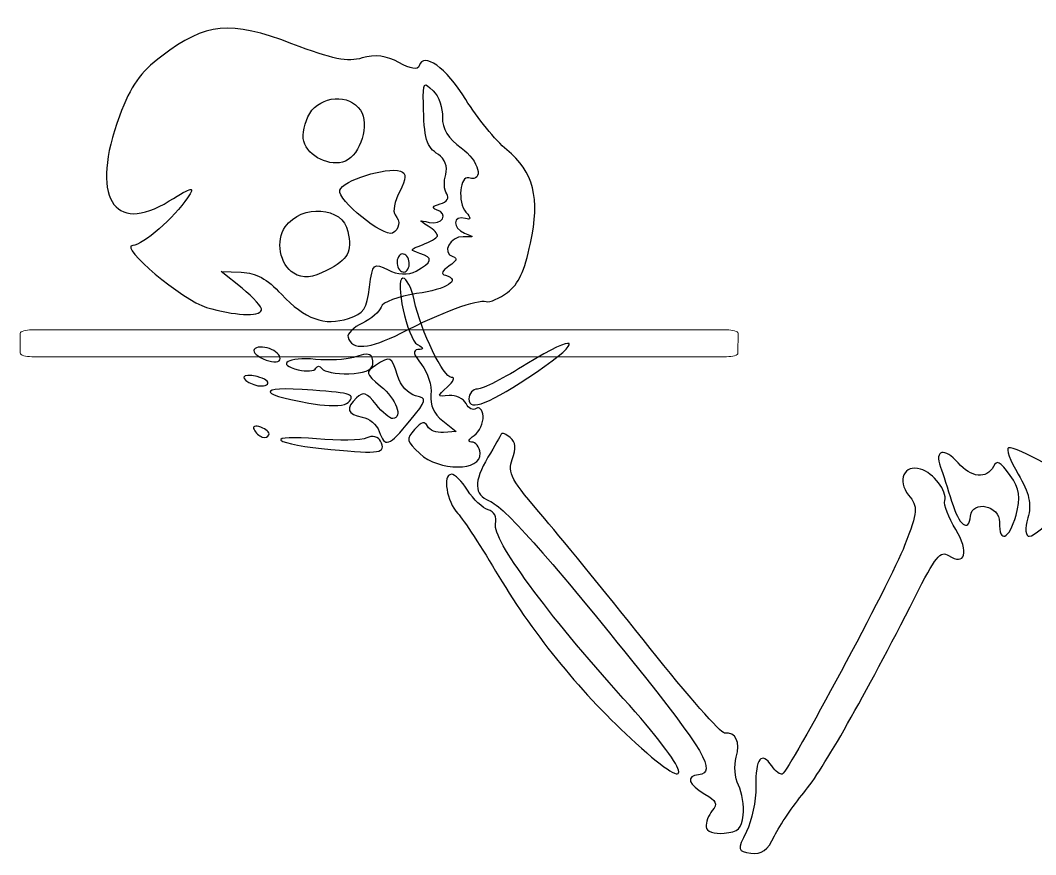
# Model space of a CAD drawing. Header units: centimetres. Extents: x -12 to 9.2, y -16.8 to 16.7.
# Drawn here: x -11.99 to -1.52, y 3.55 to 12.15 of the extents above; entities that cross this region are included whole.
import ezdxf

# ---------------------------------------------------------------- set-up
doc = ezdxf.new("R2010")
doc.units = ezdxf.units.CM
doc.header["$MEASUREMENT"] = 0
doc.layers.add('Layer 1', color=7, linetype='Continuous')

msp = doc.modelspace()

# ---------------------------------------------------------------- linework, layer by layer
at = {"layer": 'Layer 1'}
for points, knots in [([(-6.96701, 9.34768), (-7.05084, 9.28411), (-7.1501, 9.24138), (-7.18759, 9.25272), (-7.18759, 9.25272), (-7.27579, 9.27942), (-7.65125, 9.14039), (-8.06875, 8.92644), (-8.06875, 8.92644), (-8.39119, 8.7612), (-8.57599, 8.74668), (-8.6124, 8.88371), (-8.6124, 8.88371), (-8.62229, 8.92095), (-8.55578, 8.9867), (-8.4646, 9.02981), (-8.4646, 9.02981), (-8.37342, 9.07292), (-8.2868, 9.14789), (-8.27211, 9.19642), (-8.27211, 9.19642), (-8.25743, 9.24494), (-8.0931, 9.30696), (-7.90695, 9.33424), (-7.90695, 9.33424), (-7.5885, 9.3809), (-7.44177, 9.4734), (-7.60692, 9.52339), (-7.60692, 9.52339), (-7.65799, 9.53885), (-7.64626, 9.56862), (-7.56897, 9.61972), (-7.56897, 9.61972), (-7.49168, 9.67082), (-7.47994, 9.70059), (-7.53101, 9.71605), (-7.53101, 9.71605), (-7.65061, 9.75225), (-7.5595, 9.92674), (-7.42371, 9.92154), (-7.42371, 9.92154), (-7.30529, 9.91699), (-7.30474, 9.9188), (-7.41229, 9.95929), (-7.41229, 9.95929), (-7.53964, 10.00724), (-7.53078, 10.14665), (-7.40274, 10.10959), (-7.40274, 10.10959), (-7.34496, 10.0929), (-7.34295, 10.11208), (-7.39603, 10.17353), (-7.39603, 10.17353), (-7.48507, 10.27656), (-7.4608, 10.55733), (-7.36536, 10.52844), (-7.36536, 10.52844), (-7.20391, 10.47957), (-7.26319, 10.70998), (-7.44492, 10.83773), (-7.44492, 10.83773), (-7.57956, 10.93237), (-7.64387, 11.03663), (-7.63836, 11.15135), (-7.63836, 11.15135), (-7.63381, 11.24586), (-7.67719, 11.37026), (-7.73473, 11.4278), (-7.73473, 11.4278), (-7.83198, 11.52503), (-7.83906, 11.51592), (-7.83528, 11.29858), (-7.83528, 11.29858), (-7.82888, 10.93031), (-7.80445, 10.8469), (-7.68028, 10.76914), (-7.68028, 10.76914), (-7.61441, 10.7279), (-7.58187, 10.63956), (-7.6051, 10.56506), (-7.6051, 10.56506), (-7.62768, 10.49283), (-7.62316, 10.40251), (-7.59517, 10.36439), (-7.59517, 10.36439), (-7.56325, 10.32092), (-7.5884, 10.28205), (-7.66266, 10.26014), (-7.66266, 10.26014), (-7.74183, 10.23676), (-7.75388, 10.21661), (-7.69906, 10.19927), (-7.69906, 10.19927), (-7.57195, 10.15908), (-7.64188, 10.03818), (-7.77446, 10.0689), (-7.77446, 10.0689), (-7.8864, 10.09484), (-7.88694, 10.09304), (-7.78588, 10.03115), (-7.78588, 10.03115), (-7.72752, 9.9954), (-7.68484, 9.94938), (-7.69105, 9.92886), (-7.69105, 9.92886), (-7.69729, 9.90835), (-7.76611, 9.8679), (-7.84404, 9.83897), (-7.84404, 9.83897), (-7.97899, 9.78888), (-7.98029, 9.78462), (-7.87115, 9.74941), (-7.87115, 9.74941), (-7.7301, 9.70392), (-7.74014, 9.65816), (-7.91124, 9.56657), (-7.91124, 9.56657), (-7.9899, 9.52446), (-8.10647, 9.52915), (-8.20002, 9.57818), (-8.20002, 9.57818), (-8.35047, 9.65704), (-8.35825, 9.64972), (-8.39006, 9.39959), (-8.39006, 9.39959), (-8.41821, 9.17836), (-8.45101, 9.12967), (-8.60619, 9.07874), (-8.60619, 9.07874), (-8.85449, 8.99725), (-9.05696, 9.07012), (-9.29981, 9.32838), (-9.29981, 9.32838), (-9.45184, 9.49005), (-9.55692, 9.54754), (-9.71286, 9.55433), (-9.71286, 9.55433), (-9.71286, 9.55433), (-9.92202, 9.56343), (-9.92202, 9.56343), (-9.92202, 9.56343), (-9.92202, 9.56343), (-9.70521, 9.3892), (-9.70521, 9.3892), (-9.70521, 9.3892), (-9.58597, 9.29337), (-9.49537, 9.19196), (-9.50387, 9.16385), (-9.50387, 9.16385), (-9.52485, 9.09456), (-9.78984, 9.10797), (-10.07022, 9.19249), (-10.07022, 9.19249), (-10.31778, 9.26742), (-10.97979, 9.82137), (-10.8322, 9.8305), (-10.8322, 9.8305), (-10.7266, 9.83703), (-10.40282, 10.1189), (-10.2665, 10.32296), (-10.2665, 10.32296), (-10.18458, 10.4456), (-10.21366, 10.44057), (-10.45534, 10.29027), (-10.45534, 10.29027), (-11.0347, 9.92997), (-11.27639, 10.34151), (-10.96889, 11.16471), (-10.96889, 11.16471), (-10.84816, 11.48791), (-10.76124, 11.61155), (-10.53251, 11.78542), (-10.53251, 11.78542), (-10.07902, 12.13016), (-9.82505, 12.15423), (-9.19132, 11.91259), (-9.19132, 11.91259), (-8.76533, 11.75016), (-8.61955, 11.72066), (-8.46598, 11.76584), (-8.46598, 11.76584), (-8.33637, 11.80397), (-8.21293, 11.78834), (-8.08688, 11.71782), (-8.08688, 11.71782), (-7.96873, 11.65172), (-7.89206, 11.63939), (-7.87847, 11.68432), (-7.87847, 11.68432), (-7.83321, 11.83382), (-7.60349, 11.66739), (-7.39823, 11.3364), (-7.39823, 11.3364), (-7.28059, 11.14671), (-7.09025, 10.91391), (-6.97526, 10.81906), (-6.97526, 10.81906), (-6.69725, 10.58975), (-6.63054, 10.3259), (-6.73123, 9.85391), (-6.73123, 9.85391), (-6.79396, 9.55987), (-6.85229, 9.4347), (-6.96698, 9.34768), (-6.96698, 9.34768), (-6.96698, 9.34768), (-6.96701, 9.34768), (-6.96701, 9.34768)], [0, 0, 0, 0, 0.01886792, 0.01886792, 0.01886792, 0.01886792, 0.03773585, 0.03773585, 0.03773585, 0.03773585, 0.05660377, 0.05660377, 0.05660377, 0.05660377, 0.0754717, 0.0754717, 0.0754717, 0.0754717, 0.09433962, 0.09433962, 0.09433962, 0.09433962, 0.11320755, 0.11320755, 0.11320755, 0.11320755, 0.13207547, 0.13207547, 0.13207547, 0.13207547, 0.1509434, 0.1509434, 0.1509434, 0.1509434, 0.16981132, 0.16981132, 0.16981132, 0.16981132, 0.18867925, 0.18867925, 0.18867925, 0.18867925, 0.20754717, 0.20754717, 0.20754717, 0.20754717, 0.22641509, 0.22641509, 0.22641509, 0.22641509, 0.24528302, 0.24528302, 0.24528302, 0.24528302, 0.26415094, 0.26415094, 0.26415094, 0.26415094, 0.28301887, 0.28301887, 0.28301887, 0.28301887, 0.30188679, 0.30188679, 0.30188679, 0.30188679, 0.32075472, 0.32075472, 0.32075472, 0.32075472, 0.33962264, 0.33962264, 0.33962264, 0.33962264, 0.35849057, 0.35849057, 0.35849057, 0.35849057, 0.37735849, 0.37735849, 0.37735849, 0.37735849, 0.39622642, 0.39622642, 0.39622642, 0.39622642, 0.41509434, 0.41509434, 0.41509434, 0.41509434, 0.43396226, 0.43396226, 0.43396226, 0.43396226, 0.45283019, 0.45283019, 0.45283019, 0.45283019, 0.47169811, 0.47169811, 0.47169811, 0.47169811, 0.49056604, 0.49056604, 0.49056604, 0.49056604, 0.50943396, 0.50943396, 0.50943396, 0.50943396, 0.52830189, 0.52830189, 0.52830189, 0.52830189, 0.54716981, 0.54716981, 0.54716981, 0.54716981, 0.56603774, 0.56603774, 0.56603774, 0.56603774, 0.58490566, 0.58490566, 0.58490566, 0.58490566, 0.60377358, 0.60377358, 0.60377358, 0.60377358, 0.62264151, 0.62264151, 0.62264151, 0.62264151, 0.64150943, 0.64150943, 0.64150943, 0.64150943, 0.66037736, 0.66037736, 0.66037736, 0.66037736, 0.67924528, 0.67924528, 0.67924528, 0.67924528, 0.69811321, 0.69811321, 0.69811321, 0.69811321, 0.71698113, 0.71698113, 0.71698113, 0.71698113, 0.73584906, 0.73584906, 0.73584906, 0.73584906, 0.75471698, 0.75471698, 0.75471698, 0.75471698, 0.77358491, 0.77358491, 0.77358491, 0.77358491, 0.79245283, 0.79245283, 0.79245283, 0.79245283, 0.81132075, 0.81132075, 0.81132075, 0.81132075, 0.83018868, 0.83018868, 0.83018868, 0.83018868, 0.8490566, 0.8490566, 0.8490566, 0.8490566, 0.86792453, 0.86792453, 0.86792453, 0.86792453, 0.88679245, 0.88679245, 0.88679245, 0.88679245, 0.90566038, 0.90566038, 0.90566038, 0.90566038, 0.9245283, 0.9245283, 0.9245283, 0.9245283, 0.94339623, 0.94339623, 0.94339623, 0.94339623, 0.96226415, 0.96226415, 0.96226415, 0.96226415, 1, 1, 1, 1]), ([(-8.48363, 11.22551), (-8.59772, 11.39808), (-8.89524, 11.3795), (-9.00709, 11.19281), (-9.00709, 11.19281), (-9.06001, 11.10448), (-9.08801, 10.97598), (-9.06931, 10.90726), (-9.06931, 10.90726), (-9.02589, 10.74778), (-8.79341, 10.63663), (-8.63917, 10.70163), (-8.63917, 10.70163), (-8.48409, 10.76698), (-8.39, 11.08388), (-8.48363, 11.22551)], [0, 0, 0, 0, 0.2, 0.2, 0.2, 0.2, 0.4, 0.4, 0.4, 0.4, 0.6, 0.6, 0.6, 0.6, 1, 1, 1, 1]), ([(-8.12603, 10.14626), (-8.15451, 10.1785), (-8.13369, 10.28733), (-8.07979, 10.38807), (-8.07979, 10.38807), (-8.00916, 10.52006), (-8.00709, 10.57884), (-8.0724, 10.59841), (-8.0724, 10.59841), (-8.22077, 10.6426), (-8.66775, 10.50157), (-8.6983, 10.4006), (-8.6983, 10.4006), (-8.72746, 10.30427), (-8.24383, 9.91138), (-8.15479, 9.95905), (-8.15479, 9.95905), (-8.08034, 9.99891), (-8.06783, 10.08032), (-8.12603, 10.14625), (-8.12603, 10.14625), (-8.12603, 10.14625), (-8.12603, 10.14626), (-8.12603, 10.14626)], [0, 0, 0, 0, 0.14285714, 0.14285714, 0.14285714, 0.14285714, 0.28571429, 0.28571429, 0.28571429, 0.28571429, 0.42857143, 0.42857143, 0.42857143, 0.42857143, 0.57142857, 0.57142857, 0.57142857, 0.57142857, 0.71428571, 0.71428571, 0.71428571, 0.71428571, 1, 1, 1, 1]), ([(-8.61354, 9.97654), (-8.66455, 10.23145), (-9.08941, 10.26248), (-9.26007, 10.02375), (-9.26007, 10.02375), (-9.3616, 9.88173), (-9.31543, 9.63263), (-9.1712, 9.54425), (-9.1712, 9.54425), (-9.07965, 9.48816), (-8.97427, 9.49697), (-8.8332, 9.57249), (-8.8332, 9.57249), (-8.60555, 9.69435), (-8.57012, 9.75952), (-8.61354, 9.97654)], [0, 0, 0, 0, 0.2, 0.2, 0.2, 0.2, 0.4, 0.4, 0.4, 0.4, 0.6, 0.6, 0.6, 0.6, 1, 1, 1, 1]), ([(-8.10603, 9.6449), (-8.11039, 9.69616), (-8.08601, 9.74047), (-8.05184, 9.74339), (-8.05184, 9.74339), (-8.01767, 9.74632), (-7.98614, 9.70675), (-7.98177, 9.65549), (-7.98177, 9.65549), (-7.97741, 9.60423), (-8.00179, 9.55992), (-8.03596, 9.557), (-8.03596, 9.557), (-8.07013, 9.55407), (-8.10166, 9.59364), (-8.10603, 9.6449)], [0, 0, 0, 0, 0.2, 0.2, 0.2, 0.2, 0.4, 0.4, 0.4, 0.4, 0.6, 0.6, 0.6, 0.6, 1, 1, 1, 1]), ([(-7.87297, 7.68483), (-8.01154, 7.81604), (-8.01496, 7.83232), (-7.92526, 7.93333), (-7.92526, 7.93333), (-7.85339, 8.01427), (-7.82039, 8.02253), (-7.79388, 7.96622), (-7.79388, 7.96622), (-7.7744, 7.92486), (-7.69962, 7.89602), (-7.62767, 7.90215), (-7.62767, 7.90215), (-7.62767, 7.90215), (-7.49688, 7.91329), (-7.49688, 7.91329), (-7.49688, 7.91329), (-7.49688, 7.91329), (-7.63532, 8.02186), (-7.63532, 8.02186), (-7.63532, 8.02186), (-7.73044, 8.09645), (-7.76845, 8.18129), (-7.75681, 8.29299), (-7.75681, 8.29299), (-7.74711, 8.38603), (-7.78908, 8.51832), (-7.85494, 8.60231), (-7.85494, 8.60231), (-7.93947, 8.71011), (-7.94905, 8.75111), (-7.89102, 8.75676), (-7.89102, 8.75676), (-7.82721, 8.76293), (-7.82809, 8.77283), (-7.89538, 8.80803), (-7.89538, 8.80803), (-8.00027, 8.86271), (-8.13683, 9.4858), (-8.04562, 9.49357), (-8.04562, 9.49357), (-8.01028, 9.49656), (-7.95841, 9.3954), (-7.93036, 9.26872), (-7.93036, 9.26872), (-7.85789, 8.94148), (-7.628, 8.46567), (-7.54466, 8.47042), (-7.54466, 8.47042), (-7.5059, 8.4726), (-7.52497, 8.42876), (-7.58702, 8.37294), (-7.58702, 8.37294), (-7.69785, 8.27324), (-7.69756, 8.27165), (-7.57037, 8.28249), (-7.57037, 8.28249), (-7.49916, 8.28854), (-7.42039, 8.25123), (-7.39535, 8.19956), (-7.39535, 8.19956), (-7.3703, 8.14788), (-7.32313, 8.1254), (-7.29054, 8.1496), (-7.29054, 8.1496), (-7.25794, 8.17379), (-7.22648, 8.13742), (-7.22063, 8.06876), (-7.22063, 8.06876), (-7.21477, 8.0001), (-7.2565, 7.91126), (-7.31332, 7.87135), (-7.31332, 7.87135), (-7.37067, 7.83106), (-7.38202, 7.80086), (-7.33883, 7.80349), (-7.33883, 7.80349), (-7.29603, 7.80605), (-7.25637, 7.75378), (-7.2507, 7.68725), (-7.2507, 7.68725), (-7.23478, 7.50025), (-7.676, 7.49853), (-7.87275, 7.68482), (-7.87275, 7.68482), (-7.87275, 7.68482), (-7.87297, 7.68483), (-7.87297, 7.68483)], [0, 0, 0, 0, 0.04347826, 0.04347826, 0.04347826, 0.04347826, 0.08695652, 0.08695652, 0.08695652, 0.08695652, 0.13043478, 0.13043478, 0.13043478, 0.13043478, 0.17391304, 0.17391304, 0.17391304, 0.17391304, 0.2173913, 0.2173913, 0.2173913, 0.2173913, 0.26086957, 0.26086957, 0.26086957, 0.26086957, 0.30434783, 0.30434783, 0.30434783, 0.30434783, 0.34782609, 0.34782609, 0.34782609, 0.34782609, 0.39130435, 0.39130435, 0.39130435, 0.39130435, 0.43478261, 0.43478261, 0.43478261, 0.43478261, 0.47826087, 0.47826087, 0.47826087, 0.47826087, 0.52173913, 0.52173913, 0.52173913, 0.52173913, 0.56521739, 0.56521739, 0.56521739, 0.56521739, 0.60869565, 0.60869565, 0.60869565, 0.60869565, 0.65217391, 0.65217391, 0.65217391, 0.65217391, 0.69565217, 0.69565217, 0.69565217, 0.69565217, 0.73913043, 0.73913043, 0.73913043, 0.73913043, 0.7826087, 0.7826087, 0.7826087, 0.7826087, 0.82608696, 0.82608696, 0.82608696, 0.82608696, 0.86956522, 0.86956522, 0.86956522, 0.86956522, 0.91304348, 0.91304348, 0.91304348, 0.91304348, 1, 1, 1, 1]), ([(-7.36568, 8.24859), (-7.36506, 8.30488), (-7.32559, 8.34961), (-7.27608, 8.34943), (-7.27608, 8.34943), (-7.22715, 8.34943), (-6.99899, 8.46623), (-6.76906, 8.60939), (-6.76906, 8.60939), (-6.24467, 8.93592), (-6.16496, 8.86793), (-6.66975, 8.52467), (-6.66975, 8.52467), (-7.14964, 8.19834), (-7.3665, 8.1123), (-7.36567, 8.24857), (-7.36567, 8.24857), (-7.36567, 8.24857), (-7.36568, 8.24859), (-7.36568, 8.24859)], [0, 0, 0, 0, 0.16666667, 0.16666667, 0.16666667, 0.16666667, 0.33333333, 0.33333333, 0.33333333, 0.33333333, 0.5, 0.5, 0.5, 0.5, 0.66666667, 0.66666667, 0.66666667, 0.66666667, 1, 1, 1, 1]), ([(-9.48657, 8.66177), (-9.5689, 8.69933), (-9.60538, 8.74563), (-9.57081, 8.76874), (-9.57081, 8.76874), (-9.5373, 8.79114), (-9.46032, 8.78687), (-9.39976, 8.75924), (-9.39976, 8.75924), (-9.33918, 8.73164), (-9.30129, 8.68349), (-9.31553, 8.65229), (-9.31553, 8.65229), (-9.32974, 8.62108), (-9.40674, 8.62537), (-9.48657, 8.66177)], [0, 0, 0, 0, 0.2, 0.2, 0.2, 0.2, 0.4, 0.4, 0.4, 0.4, 0.6, 0.6, 0.6, 0.6, 1, 1, 1, 1]), ([(-8.60395, 8.50777), (-8.73623, 8.50553), (-8.86153, 8.52922), (-8.88239, 8.56043), (-8.88239, 8.56043), (-8.90326, 8.59165), (-8.93131, 8.59313), (-8.94472, 8.56373), (-8.94472, 8.56373), (-8.95814, 8.53432), (-9.0396, 8.52745), (-9.12575, 8.54844), (-9.12575, 8.54844), (-9.36087, 8.60574), (-9.23136, 8.68382), (-8.94701, 8.6562), (-8.94701, 8.6562), (-8.81053, 8.64295), (-8.6353, 8.65233), (-8.5576, 8.67698), (-8.5576, 8.67698), (-8.38511, 8.73174), (-8.3507, 8.7189), (-8.35789, 8.60226), (-8.35789, 8.60226), (-8.36132, 8.54622), (-8.45488, 8.5103), (-8.60396, 8.50777), (-8.60396, 8.50777), (-8.60396, 8.50777), (-8.60395, 8.50777), (-8.60395, 8.50777)], [0, 0, 0, 0, 0.11111111, 0.11111111, 0.11111111, 0.11111111, 0.22222222, 0.22222222, 0.22222222, 0.22222222, 0.33333333, 0.33333333, 0.33333333, 0.33333333, 0.44444444, 0.44444444, 0.44444444, 0.44444444, 0.55555556, 0.55555556, 0.55555556, 0.55555556, 0.66666667, 0.66666667, 0.66666667, 0.66666667, 0.77777778, 0.77777778, 0.77777778, 0.77777778, 1, 1, 1, 1]), ([(-8.29074, 7.91289), (-8.31531, 7.98219), (-8.3947, 8.04911), (-8.46715, 8.06161), (-8.46715, 8.06161), (-8.62173, 8.08827), (-8.63875, 8.14755), (-8.5242, 8.26035), (-8.5242, 8.26035), (-8.45751, 8.32602), (-8.41854, 8.31261), (-8.32338, 8.19126), (-8.32338, 8.19126), (-8.25843, 8.10844), (-8.18056, 8.04279), (-8.15032, 8.04537), (-8.15032, 8.04537), (-8.04283, 8.05452), (-8.11422, 8.2442), (-8.2767, 8.38118), (-8.2767, 8.38118), (-8.43416, 8.51392), (-8.4366, 8.52361), (-8.33012, 8.59281), (-8.33012, 8.59281), (-8.17281, 8.69507), (-8.16461, 8.69138), (-8.10217, 8.49035), (-8.10217, 8.49035), (-8.06953, 8.38526), (-7.99223, 8.29801), (-7.91665, 8.28092), (-7.91665, 8.28092), (-7.7947, 8.25334), (-7.79807, 8.23818), (-7.97388, 8.02289), (-7.97388, 8.02289), (-8.19166, 7.75622), (-8.23042, 7.74276), (-8.29074, 7.91289)], [0, 0, 0, 0, 0.09090909, 0.09090909, 0.09090909, 0.09090909, 0.18181818, 0.18181818, 0.18181818, 0.18181818, 0.27272727, 0.27272727, 0.27272727, 0.27272727, 0.36363636, 0.36363636, 0.36363636, 0.36363636, 0.45454545, 0.45454545, 0.45454545, 0.45454545, 0.54545455, 0.54545455, 0.54545455, 0.54545455, 0.63636364, 0.63636364, 0.63636364, 0.63636364, 0.72727273, 0.72727273, 0.72727273, 0.72727273, 0.81818182, 0.81818182, 0.81818182, 0.81818182, 1, 1, 1, 1]), ([(-9.5849, 8.39611), (-9.74005, 8.45461), (-9.71234, 8.51757), (-9.54871, 8.47831), (-9.54871, 8.47831), (-9.46978, 8.45936), (-9.42259, 8.42443), (-9.44375, 8.40064), (-9.44375, 8.40064), (-9.46492, 8.37687), (-9.52843, 8.37481), (-9.5849, 8.39609), (-9.5849, 8.39609), (-9.5849, 8.39609), (-9.5849, 8.39611), (-9.5849, 8.39611)], [0, 0, 0, 0, 0.2, 0.2, 0.2, 0.2, 0.4, 0.4, 0.4, 0.4, 0.6, 0.6, 0.6, 0.6, 1, 1, 1, 1]), ([(-8.90308, 8.18821), (-9.54618, 8.28128), (-9.59763, 8.38718), (-8.97632, 8.33896), (-8.97632, 8.33896), (-8.56676, 8.30718), (-8.53506, 8.29611), (-8.61119, 8.21146), (-8.61119, 8.21146), (-8.63969, 8.17945), (-8.7712, 8.16912), (-8.90309, 8.18821), (-8.90309, 8.18821), (-8.90309, 8.18821), (-8.90308, 8.18821), (-8.90308, 8.18821)], [0, 0, 0, 0, 0.2, 0.2, 0.2, 0.2, 0.4, 0.4, 0.4, 0.4, 0.6, 0.6, 0.6, 0.6, 1, 1, 1, 1]), ([(-9.49782, 7.85458), (-9.52837, 7.86517), (-9.56601, 7.89994), (-9.58148, 7.93182), (-9.58148, 7.93182), (-9.59852, 7.96698), (-9.57079, 7.97634), (-9.51101, 7.9556), (-9.51101, 7.9556), (-9.45679, 7.9368), (-9.41915, 7.90204), (-9.42735, 7.87836), (-9.42735, 7.87836), (-9.43557, 7.85468), (-9.46728, 7.84399), (-9.49782, 7.85458)], [0, 0, 0, 0, 0.2, 0.2, 0.2, 0.2, 0.4, 0.4, 0.4, 0.4, 0.6, 0.6, 0.6, 0.6, 1, 1, 1, 1]), ([(-8.79027, 7.72608), (-9.04505, 7.74966), (-9.27646, 7.79247), (-9.30451, 7.8212), (-9.30451, 7.8212), (-9.33256, 7.84994), (-9.16746, 7.85639), (-8.93762, 7.83555), (-8.93762, 7.83555), (-8.70778, 7.8147), (-8.47407, 7.81979), (-8.41825, 7.84686), (-8.41825, 7.84686), (-8.36243, 7.8739), (-8.29841, 7.85821), (-8.27596, 7.81192), (-8.27596, 7.81192), (-8.21629, 7.68888), (-8.27758, 7.67864), (-8.79027, 7.72609), (-8.79027, 7.72609), (-8.79027, 7.72609), (-8.79027, 7.72608), (-8.79027, 7.72608)], [0, 0, 0, 0, 0.14285714, 0.14285714, 0.14285714, 0.14285714, 0.28571429, 0.28571429, 0.28571429, 0.28571429, 0.42857143, 0.42857143, 0.42857143, 0.42857143, 0.57142857, 0.57142857, 0.57142857, 0.57142857, 0.71428571, 0.71428571, 0.71428571, 0.71428571, 1, 1, 1, 1]), ([(-4.9202, 3.83367), (-4.924, 3.87809), (-4.89522, 3.95363), (-4.85627, 4.00152), (-4.85627, 4.00152), (-4.79927, 4.07164), (-4.8143, 4.10479), (-4.93333, 4.17155), (-4.93333, 4.17155), (-5.10326, 4.26686), (-5.13304, 4.35997), (-4.9973, 4.37153), (-4.9973, 4.37153), (-4.80454, 4.38795), (-4.94416, 4.62781), (-5.67536, 5.5364), (-5.67536, 5.5364), (-6.58262, 6.66374), (-6.99667, 7.1279), (-7.15638, 7.19664), (-7.15638, 7.19664), (-7.31471, 7.26479), (-7.31835, 7.38986), (-7.16944, 7.6465), (-7.16944, 7.6465), (-7.10201, 7.76271), (-7.04032, 7.87054), (-7.03236, 7.88613), (-7.03236, 7.88613), (-7.02439, 7.90172), (-6.9828, 7.88488), (-6.93993, 7.84877), (-6.93993, 7.84877), (-6.88189, 7.79985), (-6.87641, 7.74258), (-6.91846, 7.62467), (-6.91846, 7.62467), (-6.96908, 7.48273), (-6.93442, 7.41891), (-6.58448, 7.01), (-6.58448, 7.01), (-6.36972, 6.75903), (-5.8802, 6.15803), (-5.49668, 5.67443), (-5.49668, 5.67443), (-5.11315, 5.19083), (-4.76776, 4.79784), (-4.72914, 4.80113), (-4.72914, 4.80113), (-4.61297, 4.81103), (-4.56444, 4.70916), (-4.60976, 4.55057), (-4.60976, 4.55057), (-4.63433, 4.46459), (-4.62423, 4.34205), (-4.58604, 4.2626), (-4.58604, 4.2626), (-4.54946, 4.18653), (-4.52752, 4.0476), (-4.5373, 3.95386), (-4.5373, 3.95386), (-4.55172, 3.81564), (-4.58894, 3.78054), (-4.73421, 3.76817), (-4.73421, 3.76817), (-4.83978, 3.75918), (-4.91617, 3.78608), (-4.92023, 3.83368), (-4.92023, 3.83368), (-4.92023, 3.83368), (-4.9202, 3.83367), (-4.9202, 3.83367)], [0, 0, 0, 0, 0.05263158, 0.05263158, 0.05263158, 0.05263158, 0.10526316, 0.10526316, 0.10526316, 0.10526316, 0.15789474, 0.15789474, 0.15789474, 0.15789474, 0.21052632, 0.21052632, 0.21052632, 0.21052632, 0.26315789, 0.26315789, 0.26315789, 0.26315789, 0.31578947, 0.31578947, 0.31578947, 0.31578947, 0.36842105, 0.36842105, 0.36842105, 0.36842105, 0.42105263, 0.42105263, 0.42105263, 0.42105263, 0.47368421, 0.47368421, 0.47368421, 0.47368421, 0.52631579, 0.52631579, 0.52631579, 0.52631579, 0.57894737, 0.57894737, 0.57894737, 0.57894737, 0.63157895, 0.63157895, 0.63157895, 0.63157895, 0.68421053, 0.68421053, 0.68421053, 0.68421053, 0.73684211, 0.73684211, 0.73684211, 0.73684211, 0.78947368, 0.78947368, 0.78947368, 0.78947368, 0.84210526, 0.84210526, 0.84210526, 0.84210526, 0.89473684, 0.89473684, 0.89473684, 0.89473684, 1, 1, 1, 1]), ([(-2.38876, 7.19211), (-2.42676, 7.31878), (-2.47819, 7.47785), (-2.50306, 7.5456), (-2.50306, 7.5456), (-2.5689, 7.72498), (-2.46235, 7.7498), (-2.32201, 7.58778), (-2.32201, 7.58778), (-2.18923, 7.43448), (-2.02678, 7.41821), (-1.95792, 7.5513), (-1.95792, 7.5513), (-1.92174, 7.62123), (-1.89066, 7.6047), (-1.78579, 7.45974), (-1.78579, 7.45974), (-1.68503, 7.32045), (-1.67206, 7.23273), (-1.72478, 7.04728), (-1.72478, 7.04728), (-1.79609, 6.79641), (-1.89959, 6.75293), (-1.89486, 6.97582), (-1.89486, 6.97582), (-1.89119, 7.14894), (-2.17523, 7.20943), (-2.1941, 7.03955), (-2.1941, 7.03955), (-2.21363, 6.86367), (-2.31378, 6.94217), (-2.38876, 7.19212), (-2.38876, 7.19212), (-2.38876, 7.19212), (-2.38876, 7.19211), (-2.38876, 7.19211)], [0, 0, 0, 0, 0.1, 0.1, 0.1, 0.1, 0.2, 0.2, 0.2, 0.2, 0.3, 0.3, 0.3, 0.3, 0.4, 0.4, 0.4, 0.4, 0.5, 0.5, 0.5, 0.5, 0.6, 0.6, 0.6, 0.6, 0.7, 0.7, 0.7, 0.7, 0.8, 0.8, 0.8, 0.8, 1, 1, 1, 1]), ([(-1.60276, 7.02044), (-1.56218, 7.16319), (-1.58791, 7.2803), (-1.70181, 7.4713), (-1.70181, 7.4713), (-1.78644, 7.61322), (-1.83088, 7.73637), (-1.80058, 7.74498), (-1.80058, 7.74498), (-1.74002, 7.76217), (-1.10783, 7.42611), (-1.06873, 7.35593), (-1.06873, 7.35593), (-1.03707, 7.29914), (-1.49561, 6.83486), (-1.58742, 6.83074), (-1.58742, 6.83074), (-1.6275, 6.82894), (-1.63408, 6.91028), (-1.60277, 7.02044), (-1.60277, 7.02044), (-1.60277, 7.02044), (-1.60276, 7.02044), (-1.60276, 7.02044)], [0, 0, 0, 0, 0.14285714, 0.14285714, 0.14285714, 0.14285714, 0.28571429, 0.28571429, 0.28571429, 0.28571429, 0.42857143, 0.42857143, 0.42857143, 0.42857143, 0.57142857, 0.57142857, 0.57142857, 0.57142857, 0.71428571, 0.71428571, 0.71428571, 0.71428571, 1, 1, 1, 1]), ([(-4.50512, 3.78466), (-4.44852, 3.8982), (-4.40555, 4.1029), (-4.40762, 4.24912), (-4.40762, 4.24912), (-4.41172, 4.53939), (-4.35006, 4.61873), (-4.24238, 4.46171), (-4.24238, 4.46171), (-4.20335, 4.4048), (-4.15504, 4.36737), (-4.13501, 4.37854), (-4.13501, 4.37854), (-4.0576, 4.42168), (-3.0164, 6.36704), (-2.874, 6.73458), (-2.874, 6.73458), (-2.73548, 7.09211), (-2.73223, 7.13278), (-2.83238, 7.25591), (-2.83238, 7.25591), (-2.95545, 7.40722), (-2.8783, 7.57559), (-2.7094, 7.5243), (-2.7094, 7.5243), (-2.57535, 7.4836), (-2.4318, 7.2965), (-2.4596, 7.19872), (-2.4596, 7.19872), (-2.47121, 7.15786), (-2.41974, 7.02328), (-2.34521, 6.89965), (-2.34521, 6.89965), (-2.20655, 6.66963), (-2.2494, 6.519), (-2.42117, 6.6326), (-2.42117, 6.6326), (-2.50333, 6.68693), (-2.5529, 6.62514), (-2.7687, 6.19924), (-2.7687, 6.19924), (-3.28656, 5.17726), (-3.71515, 4.42287), (-3.91296, 4.18518), (-3.91296, 4.18518), (-4.02521, 4.05029), (-4.16075, 3.85026), (-4.21416, 3.74066), (-4.21416, 3.74066), (-4.28885, 3.58738), (-4.34531, 3.54603), (-4.45878, 3.56152), (-4.45878, 3.56152), (-4.59651, 3.58032), (-4.59958, 3.59513), (-4.50511, 3.78468), (-4.50511, 3.78468), (-4.50511, 3.78468), (-4.50512, 3.78466), (-4.50512, 3.78466)], [0, 0, 0, 0, 0.0625, 0.0625, 0.0625, 0.0625, 0.125, 0.125, 0.125, 0.125, 0.1875, 0.1875, 0.1875, 0.1875, 0.25, 0.25, 0.25, 0.25, 0.3125, 0.3125, 0.3125, 0.3125, 0.375, 0.375, 0.375, 0.375, 0.4375, 0.4375, 0.4375, 0.4375, 0.5, 0.5, 0.5, 0.5, 0.5625, 0.5625, 0.5625, 0.5625, 0.625, 0.625, 0.625, 0.625, 0.6875, 0.6875, 0.6875, 0.6875, 0.75, 0.75, 0.75, 0.75, 0.8125, 0.8125, 0.8125, 0.8125, 0.875, 0.875, 0.875, 0.875, 1, 1, 1, 1]), ([(-5.64485, 4.6963), (-6.19627, 5.19871), (-6.688, 5.79794), (-7.05735, 6.41757), (-7.05735, 6.41757), (-7.23306, 6.71236), (-7.42325, 7.00427), (-7.47997, 7.06625), (-7.47997, 7.06625), (-7.59546, 7.19243), (-7.64028, 7.46304), (-7.54701, 7.47098), (-7.54701, 7.47098), (-7.51371, 7.47379), (-7.438, 7.3992), (-7.37876, 7.30516), (-7.37876, 7.30516), (-7.31951, 7.21113), (-7.22467, 7.12078), (-7.168, 7.1044), (-7.168, 7.1044), (-7.10311, 7.08564), (-7.07471, 7.03154), (-7.09128, 6.95825), (-7.09128, 6.95825), (-7.12657, 6.80216), (-6.56201, 6.03084), (-5.77409, 5.15868), (-5.77409, 5.15868), (-5.07614, 4.38612), (-4.99816, 4.10708), (-5.64486, 4.69631), (-5.64486, 4.69631), (-5.64486, 4.69631), (-5.64485, 4.6963), (-5.64485, 4.6963)], [0, 0, 0, 0, 0.1, 0.1, 0.1, 0.1, 0.2, 0.2, 0.2, 0.2, 0.3, 0.3, 0.3, 0.3, 0.4, 0.4, 0.4, 0.4, 0.5, 0.5, 0.5, 0.5, 0.6, 0.6, 0.6, 0.6, 0.7, 0.7, 0.7, 0.7, 0.8, 0.8, 0.8, 0.8, 1, 1, 1, 1])]:
    msp.add_open_spline(points, degree=3, knots=knots, dxfattribs=at)
at = {"layer": 'Layer 1', "lineweight": 9}
msp.add_open_spline([(-11.87192, 8.96003), (-11.87192, 8.96003), (-4.7109, 8.96003), (-4.7109, 8.96003), (-4.7109, 8.96003), (-4.64487, 8.96006), (-4.59133, 8.94432), (-4.59133, 8.9249), (-4.59133, 8.9249), (-4.59133, 8.9249), (-4.59137, 8.71904), (-4.59137, 8.71904), (-4.59137, 8.71904), (-4.59133, 8.69963), (-4.64487, 8.68389), (-4.71086, 8.68389), (-4.71086, 8.68389), (-4.71086, 8.68389), (-11.87192, 8.68389), (-11.87192, 8.68389), (-11.87192, 8.68389), (-11.93791, 8.68389), (-11.99145, 8.69963), (-11.99145, 8.71905), (-11.99145, 8.71905), (-11.99145, 8.71905), (-11.99145, 8.92488), (-11.99145, 8.92488), (-11.99145, 8.92488), (-11.99145, 8.94432), (-11.93791, 8.96006), (-11.87192, 8.96006), (-11.87192, 8.96006), (-11.87192, 8.96003), (-11.87192, 8.96003)], degree=3, knots=[0, 0, 0, 0, 0.11111111, 0.11111111, 0.11111111, 0.11111111, 0.22222222, 0.22222222, 0.22222222, 0.22222222, 0.33333333, 0.33333333, 0.33333333, 0.33333333, 0.44444444, 0.44444444, 0.44444444, 0.44444444, 0.55555556, 0.55555556, 0.55555556, 0.55555556, 0.66666667, 0.66666667, 0.66666667, 0.66666667, 0.77777778, 0.77777778, 0.77777778, 0.77777778, 1, 1, 1, 1.00003, 1.00003, 1.00003, 1.00003], dxfattribs=at)

doc.saveas('drawing.dxf')
